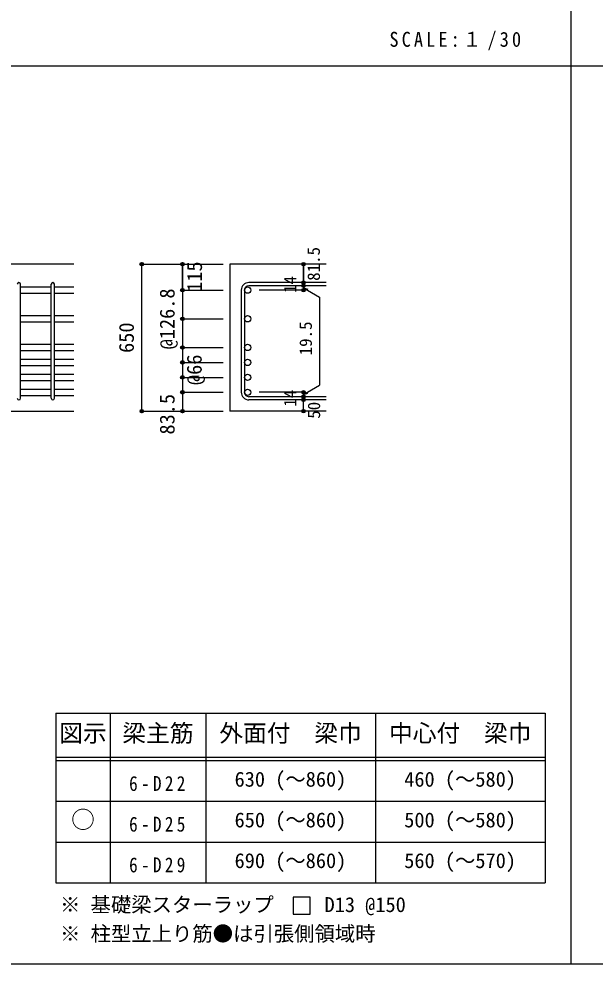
# Model space of a CAD drawing. Units: millimetres at full size, sheet at 1:30, with parts at other scales. Extents: x -5973 to 5954, y -4195 to 4201.
# Drawn here: x -3564 to -1017, y -4195 to -15 of the extents above; entities that cross this region are included whole.
import ezdxf
from ezdxf.enums import TextEntityAlignment as Align

# ---------------------------------------------------------------- set-up
doc = ezdxf.new("R2010")
doc.units = ezdxf.units.MM
doc.header["$LTSCALE"] = 30
doc.header["$PDMODE"] = 32
doc.header["$PDSIZE"] = 15
for name, color, linetype in [('0-1_躯体線', 2, 'Continuous'), ('0-5_基礎梁筋', 7, 'Continuous'), ('0-6_スタラップ筋', 7, 'Continuous'), ('0-D_寸法', 4, 'Continuous'), ('6-7_文字', 7, 'Continuous'), ('6-E_枠', 7, 'Continuous'), ('F-0_枠', 6, 'Continuous')]:
    doc.layers.add(name, color=color, linetype=linetype)
doc.styles.add('ＭＳ ゴシック', font='')
doc.styles.get('ＭＳ ゴシック').set_extended_font_data('MS Gothic')

msp = doc.modelspace()

# ---------------------------------------------------------------- linework, layer by layer
at = {"layer": '0-1_躯体線'}
for p, q in [((-3320.8, -1099.89), (-4870.8, -1099.89)), ((-2205.8, -1099.89), (-2630.8, -1099.89)), ((-2630.8, -1099.89), (-2630.8, -1749.89)), ((-3720.8, -1749.89), (-3320.8, -1749.89)), ((-2205.8, -1749.89), (-2630.8, -1749.89))]:
    msp.add_line(p, q, dxfattribs=at)
at = {"layer": '0-5_基礎梁筋'}
for p, q in [((-3556.8, -1200.82), (-3420.8, -1200.82)), ((-3406.8, -1200.82), (-3320.8, -1200.82)), ((-3556.8, -1228.82), (-3420.8, -1228.82)), ((-3406.8, -1228.82), (-3320.8, -1228.82)), ((-3556.8, -1327.61), (-3420.8, -1327.61)), ((-3406.8, -1327.61), (-3320.8, -1327.61)), ((-3556.8, -1355.61), (-3420.8, -1355.61)), ((-3406.8, -1355.61), (-3320.8, -1355.61)), ((-3556.8, -1454.39), (-3420.8, -1454.39)), ((-3406.8, -1454.39), (-3320.8, -1454.39)), ((-3556.8, -1482.39), (-3420.8, -1482.39)), ((-3406.8, -1482.39), (-3320.8, -1482.39)), ((-3556.8, -1520.39), (-3420.8, -1520.39)), ((-3406.8, -1520.39), (-3320.8, -1520.39)), ((-3556.8, -1548.39), (-3420.8, -1548.39)), ((-3556.8, -1586.39), (-3420.8, -1586.39)), ((-3406.8, -1548.39), (-3320.8, -1548.39)), ((-3406.8, -1586.39), (-3320.8, -1586.39)), ((-3556.8, -1614.39), (-3420.8, -1614.39)), ((-3406.8, -1614.39), (-3320.8, -1614.39)), ((-3556.8, -1652.39), (-3420.8, -1652.39)), ((-3406.8, -1652.39), (-3320.8, -1652.39)), ((-3556.8, -1680.39), (-3420.8, -1680.39)), ((-3406.8, -1680.39), (-3320.8, -1680.39))]:
    msp.add_line(p, q, dxfattribs=at)
at = {"layer": '0-5_基礎梁筋', "color": 3}
for centre in [(-2552.8, -1214.82), (-2552.8, -1341.61), (-2552.8, -1468.39), (-2552.8, -1534.39), (-2552.8, -1600.39), (-2552.8, -1666.39)]:
    msp.add_circle(centre, 14, dxfattribs=at)
at = {"layer": '0-6_スタラップ筋'}
for p, q in [((-3556.8, -1692.89), (-3556.8, -1188.32)), ((-3420.8, -1692.89), (-3420.8, -1188.32)), ((-3406.8, -1692.89), (-3406.8, -1188.32)), ((-2205.8, -1181.32), (-2547.3, -1181.32)), ((-2205.8, -1195.32), (-2547.3, -1195.32)), ((-2580.8, -1214.82), (-2580.8, -1666.39)), ((-2566.8, -1214.82), (-2566.8, -1666.39)), ((-2205.8, -1685.89), (-2547.3, -1685.89)), ((-2205.8, -1699.89), (-2547.3, -1699.89))]:
    msp.add_line(p, q, dxfattribs=at)
for centre, radius, start, end in [((-3563.8, -1188.32), 7, 0, 180), ((-3413.8, -1188.32), 7, 0, 180), ((-2547.3, -1214.82), 33.5, 90, 180), ((-2547.3, -1214.82), 19.5, 90, 180), ((-2547.3, -1666.39), 33.5, 180, 270), ((-2547.3, -1666.39), 19.5, 180, 270), ((-3563.8, -1692.89), 7, 180, 0), ((-3413.8, -1692.89), 7, 180, 0)]:
    msp.add_arc(centre, radius, start, end, dxfattribs=at)
at = {"layer": '0-D_寸法'}
for p, q in [((-3020.8, -1099.89), (-2840.8, -1099.89)), ((-3020.8, -1099.89), (-2840.8, -1099.89)), ((-3020.8, -1749.89), (-3020.8, -1099.89)), ((-3020.8, -1749.89), (-3020.8, -1099.89)), ((-2840.8, -1214.82), (-2840.8, -1099.89)), ((-2840.8, -1099.89), (-2660.8, -1099.89)), ((-2840.8, -1099.89), (-2660.8, -1099.89)), ((-2840.8, -1099.89), (-2840.8, -1214.82)), ((-2305.8, -1195.32), (-2305.8, -1181.32)), ((-2305.8, -1195.32), (-2305.8, -1214.82)), ((-2305.8, -1205.07), (-2286.48, -1210.25)), ((-2305.8, -1205.07), (-2235.74, -1245.52)), ((-2840.8, -1214.82), (-2660.8, -1214.82)), ((-2840.8, -1214.82), (-2660.8, -1214.82)), ((-2840.8, -1214.82), (-2840.8, -1403.36)), ((-2840.8, -1214.82), (-2840.8, -1388.89)), ((-2305.8, -1214.82), (-2501.89, -1214.82)), ((-2235.74, -1245.52), (-2235.74, -1635.7)), ((-2840.8, -1341.61), (-2660.8, -1341.61)), ((-2840.8, -1468.39), (-2660.8, -1468.39)), ((-2840.8, -1534.39), (-2660.8, -1534.39)), ((-2840.8, -1600.39), (-2660.8, -1600.39)), ((-2840.8, -1666.39), (-2660.8, -1666.39)), ((-2305.8, -1666.39), (-2501.89, -1666.39)), ((-2305.8, -1676.14), (-2235.74, -1635.7)), ((-2305.8, -1685.89), (-2305.8, -1666.39)), ((-2305.8, -1676.14), (-2286.48, -1670.97)), ((-2305.8, -1699.89), (-2305.8, -1685.89)), ((-2305.8, -1749.89), (-2305.8, -1699.89)), ((-3020.8, -1749.89), (-2840.8, -1749.89)), ((-2840.8, -1749.89), (-2660.8, -1749.89))]:
    msp.add_line(p, q, dxfattribs=at)
for points in [[(-2305.8, -1099.89), (-2305.8, -1181.32), (-2305.8, -1099.89)], [(-2840.8, -1403.36), (-2840.8, -1666.39), (-2840.8, -1749.89)]]:
    msp.add_lwpolyline(points, dxfattribs=at)
for centre, radius in [((-3020.8, -1099.89), 8), ((-3020.8, -1099.89), 7.2), ((-3020.8, -1099.89), 6.4), ((-3020.8, -1099.89), 5.6), ((-3020.8, -1099.89), 4.8), ((-3020.8, -1099.89), 4), ((-3020.8, -1099.89), 3.2), ((-3020.8, -1099.89), 2.4), ((-3020.8, -1099.89), 1.6), ((-3020.8, -1099.89), 0.8), ((-2840.8, -1099.89), 8), ((-2840.8, -1099.89), 7.2), ((-2840.8, -1099.89), 6.4), ((-2840.8, -1099.89), 5.6), ((-2840.8, -1099.89), 4.8), ((-2840.8, -1099.89), 4), ((-2840.8, -1099.89), 3.2), ((-2840.8, -1099.89), 2.4), ((-2840.8, -1099.89), 1.6), ((-2840.8, -1099.89), 0.8), ((-2305.8, -1099.89), 4), ((-2305.8, -1099.89), 3.6), ((-2305.8, -1099.89), 3.2), ((-2305.8, -1099.89), 2.8), ((-2305.8, -1099.89), 2.4), ((-2305.8, -1099.89), 2), ((-2305.8, -1099.89), 1.6), ((-2305.8, -1099.89), 1.2), ((-2305.8, -1099.89), 0.8), ((-2305.8, -1099.89), 0.4), ((-2840.8, -1214.82), 8), ((-2840.8, -1214.82), 7.2), ((-2840.8, -1214.82), 6.4), ((-2840.8, -1214.82), 5.6), ((-2840.8, -1214.82), 4.8), ((-2840.8, -1214.82), 4), ((-2840.8, -1214.82), 3.2), ((-2305.8, -1181.32), 4), ((-2305.8, -1195.32), 4), ((-2305.8, -1214.82), 4), ((-2305.8, -1181.32), 3.6), ((-2305.8, -1195.32), 3.6), ((-2305.8, -1214.82), 3.6), ((-2305.8, -1181.32), 3.2), ((-2305.8, -1195.32), 3.2), ((-2305.8, -1214.82), 3.2), ((-2305.8, -1181.32), 2.8), ((-2305.8, -1195.32), 2.8), ((-2305.8, -1214.82), 2.8), ((-2305.8, -1181.32), 2.4), ((-2305.8, -1195.32), 2.4), ((-2305.8, -1181.32), 2), ((-2305.8, -1195.32), 2), ((-2305.8, -1181.32), 1.6), ((-2305.8, -1195.32), 1.6), ((-2305.8, -1181.32), 1.2), ((-2305.8, -1195.32), 1.2), ((-2305.8, -1181.32), 0.8), ((-2305.8, -1195.32), 0.8), ((-2305.8, -1181.32), 0.4), ((-2305.8, -1195.32), 0.4), ((-2840.8, -1214.82), 2.4), ((-2840.8, -1214.82), 1.6), ((-2840.8, -1214.82), 0.8), ((-2305.8, -1214.82), 2.4), ((-2305.8, -1214.82), 2), ((-2305.8, -1214.82), 1.6), ((-2305.8, -1214.82), 1.2), ((-2305.8, -1214.82), 0.8), ((-2305.8, -1214.82), 0.4), ((-2840.8, -1341.61), 8), ((-2840.8, -1341.61), 7.2), ((-2840.8, -1341.61), 6.4), ((-2840.8, -1341.61), 5.6), ((-2840.8, -1341.61), 4.8), ((-2840.8, -1341.61), 4), ((-2840.8, -1341.61), 3.2), ((-2840.8, -1341.61), 2.4), ((-2840.8, -1341.61), 1.6), ((-2840.8, -1341.61), 0.8), ((-2840.8, -1468.39), 8), ((-2840.8, -1468.39), 7.2), ((-2840.8, -1468.39), 6.4), ((-2840.8, -1468.39), 5.6), ((-2840.8, -1468.39), 4.8), ((-2840.8, -1468.39), 4), ((-2840.8, -1468.39), 3.2), ((-2840.8, -1468.39), 2.4), ((-2840.8, -1468.39), 1.6), ((-2840.8, -1468.39), 0.8), ((-2840.8, -1534.39), 8), ((-2840.8, -1534.39), 7.2), ((-2840.8, -1534.39), 6.4), ((-2840.8, -1534.39), 5.6), ((-2840.8, -1534.39), 4.8), ((-2840.8, -1534.39), 4), ((-2840.8, -1534.39), 3.2), ((-2840.8, -1534.39), 2.4), ((-2840.8, -1534.39), 1.6), ((-2840.8, -1534.39), 0.8), ((-2840.8, -1600.39), 8), ((-2840.8, -1600.39), 7.2), ((-2840.8, -1600.39), 6.4), ((-2840.8, -1600.39), 5.6), ((-2840.8, -1600.39), 4.8), ((-2840.8, -1600.39), 4), ((-2840.8, -1600.39), 3.2), ((-2840.8, -1600.39), 2.4), ((-2840.8, -1600.39), 1.6), ((-2840.8, -1600.39), 0.8), ((-2840.8, -1666.39), 8), ((-2840.8, -1666.39), 7.2), ((-2840.8, -1666.39), 6.4), ((-2840.8, -1666.39), 5.6), ((-2840.8, -1666.39), 4.8), ((-2840.8, -1666.39), 4), ((-2840.8, -1666.39), 3.2), ((-2840.8, -1666.39), 2.4), ((-2840.8, -1666.39), 1.6), ((-2840.8, -1666.39), 0.8), ((-2305.8, -1666.39), 4), ((-2305.8, -1666.39), 3.6), ((-2305.8, -1666.39), 3.2), ((-2305.8, -1666.39), 2.8), ((-2305.8, -1666.39), 2.4), ((-2305.8, -1666.39), 2), ((-2305.8, -1666.39), 1.6), ((-2305.8, -1666.39), 1.2), ((-2305.8, -1666.39), 0.8), ((-2305.8, -1666.39), 0.4), ((-2305.8, -1685.89), 4), ((-2305.8, -1699.89), 4), ((-2305.8, -1685.89), 3.6), ((-2305.8, -1699.89), 3.6), ((-2305.8, -1685.89), 3.2), ((-2305.8, -1699.89), 3.2), ((-2305.8, -1685.89), 2.8), ((-2305.8, -1699.89), 2.8), ((-2305.8, -1685.89), 2.4), ((-2305.8, -1699.89), 2.4), ((-2305.8, -1685.89), 2), ((-2305.8, -1699.89), 2), ((-2305.8, -1685.89), 1.6), ((-2305.8, -1699.89), 1.6), ((-2305.8, -1685.89), 1.2), ((-2305.8, -1699.89), 1.2), ((-2305.8, -1685.89), 0.8), ((-2305.8, -1699.89), 0.8), ((-2305.8, -1685.89), 0.4), ((-2305.8, -1699.89), 0.4), ((-3020.8, -1749.89), 7.2), ((-3020.8, -1749.89), 6.4), ((-3020.8, -1749.89), 5.6), ((-3020.8, -1749.89), 4.8), ((-3020.8, -1749.89), 4), ((-3020.8, -1749.89), 3.2), ((-3020.8, -1749.89), 2.4), ((-3020.8, -1749.89), 1.6), ((-3020.8, -1749.89), 0.8), ((-2840.8, -1749.89), 7.2), ((-2840.8, -1749.89), 6.4), ((-2840.8, -1749.89), 5.6), ((-2840.8, -1749.89), 4.8), ((-2840.8, -1749.89), 4), ((-2840.8, -1749.89), 3.2), ((-2840.8, -1749.89), 2.4), ((-2840.8, -1749.89), 1.6), ((-2840.8, -1749.89), 0.8), ((-2305.8, -1749.89), 4), ((-2305.8, -1749.89), 3.6), ((-2305.8, -1749.89), 3.2), ((-2305.8, -1749.89), 2.8), ((-2305.8, -1749.89), 2.4), ((-2305.8, -1749.89), 2), ((-2305.8, -1749.89), 1.6), ((-2305.8, -1749.89), 1.2), ((-2305.8, -1749.89), 0.8), ((-2305.8, -1749.89), 0.4)]:
    msp.add_circle(centre, radius, dxfattribs=at)
at = {"layer": '0-D_寸法', "color": 7}
for p in [(-3020.8, -1099.89), (-2840.8, -1099.89), (-2305.8, -1099.89), (-2840.8, -1214.82), (-2305.8, -1181.32), (-2305.8, -1195.32), (-2305.8, -1214.82), (-2840.8, -1341.61), (-2840.8, -1468.39), (-2840.8, -1534.39), (-2840.8, -1600.39), (-2840.8, -1666.39), (-2305.8, -1666.39), (-2305.8, -1666.39), (-2305.8, -1685.89), (-2305.8, -1699.89), (-3020.8, -1749.89), (-2840.8, -1749.89), (-2305.8, -1749.89)]:
    msp.add_point(p, dxfattribs=at)
at = {"layer": '6-7_文字'}
msp.add_lwpolyline([(-2350.9, -3974.89), (-2275.9, -3974.89), (-2275.9, -3899.89), (-2350.9, -3899.89)], close=True, dxfattribs=at)
at = {"layer": '6-E_枠', "color": 3}
for p, q in [((-3400.52, -3085.43), (-3400.52, -3835.43)), ((-3400.52, -3085.43), (-1238, -3085.43)), ((-1238, -3085.43), (-1238, -3835.43)), ((-3400.52, -3835.43), (-1238, -3835.43))]:
    msp.add_line(p, q, dxfattribs=at)
at = {"layer": '6-E_枠'}
for p, q in [((-3160.52, -3085.43), (-3160.52, -3835.43)), ((-2738, -3085.43), (-2738, -3835.43)), ((-1988, -3085.43), (-1988, -3835.43)), ((-3400.52, -3280.43), (-1238, -3280.43)), ((-3400.52, -3295.43), (-1238, -3295.43)), ((-3400.52, -3475.43), (-1238, -3475.43)), ((-3400.52, -3655.43), (-1238, -3655.43))]:
    msp.add_line(p, q, dxfattribs=at)
at = {"layer": 'F-0_枠', "color": 2}
for p, q in [((-1124.64, 4201.15), (-1124.64, -4195.24)), ((-5972.88, -222.05), (3723.6, -222.05))]:
    msp.add_line(p, q, dxfattribs=at)
at = {"layer": 'F-0_枠'}
msp.add_line((5954.1, -4195.24), (-5972.88, -4195.24), dxfattribs=at)

# ---------------------------------------------------------------- texts
at = {"layer": '0-D_寸法', "style": 'ＭＳ ゴシック'}
for s, height, p in [('81.5', 54.99, (-2216.9, -1173.49)), ('115', 65.98, (-2734.7, -1222.45)), ('14', 54.99, (-2321.03, -1226.76)), ('@126.8', 65.98, (-2855.8, -1476.61)), ('650', 65.98, (-3035.8, -1492.39)), ('19.5', 54.99, (-2252.18, -1502.95)), ('@66', 65.98, (-2736.04, -1634.34)), ('14', 54.99, (-2321.06, -1730.57)), ('83.5', 65.98, (-2855.8, -1853.39)), ('50', 54.99, (-2215.8, -1783.39))]:
    msp.add_text(s, height=height, rotation=90, dxfattribs=at).set_placement(p, align=Align.BOTTOM_LEFT)
at = {"layer": '6-7_文字', "color": 2, "style": 'ＭＳ ゴシック'}
for s, p in [('図示', (-3385.52, -3235.43)), ('梁主筋', (-3106.76, -3235.43)), ('外面付\u3000梁巾', (-2678, -3235.43)), ('中心付\u3000梁巾', (-1928, -3235.43)), ('○', (-3333.02, -3617.93))]:
    msp.add_text(s, height=76.98, dxfattribs=at).set_placement(p, align=Align.BOTTOM_LEFT)
at = {"layer": '6-7_文字', "style": 'ＭＳ ゴシック'}
for s, p in [('630 (～860)', (-2610.5, -3430.43)), ('460 (～580)', (-1860.5, -3430.43)), ('650 (～860)', (-2610.5, -3610.43)), ('500 (～580)', (-1860.5, -3610.43)), ('690 (～860)', (-2610.5, -3790.43)), ('560 (～570)', (-1860.5, -3790.43)), ('※ 基礎梁スターラップ     D13 @150', (-3381.96, -3985.01)), ('※ 柱型立上り筋●は引張側領域時', (-3381.96, -4113.51))]:
    msp.add_text(s, height=65.98, dxfattribs=at).set_placement(p, align=Align.BOTTOM_LEFT)
at = {"layer": '6-7_文字', "color": 2, "insert": (-1925.98, -154.55), "char_height": 65.98, "attachment_point": 7, "style": 'ＭＳ ゴシック'}
msp.add_mtext('\\T1.34;\\W0.9;SCALE:１/30', dxfattribs=at)
at = {"layer": '6-7_文字', "char_height": 65.98, "attachment_point": 7, "style": 'ＭＳ ゴシック'}
for s, insert in [('\\T1.38;\\W0.85;6-D22', (-3076.76, -3430.43)), ('\\T1.38;\\W0.85;6-D25', (-3076.76, -3610.43)), ('\\T1.38;\\W0.85;6-D29', (-3076.76, -3790.43))]:
    msp.add_mtext(s, dxfattribs=dict(at, insert=insert))

doc.saveas('drawing.dxf')
